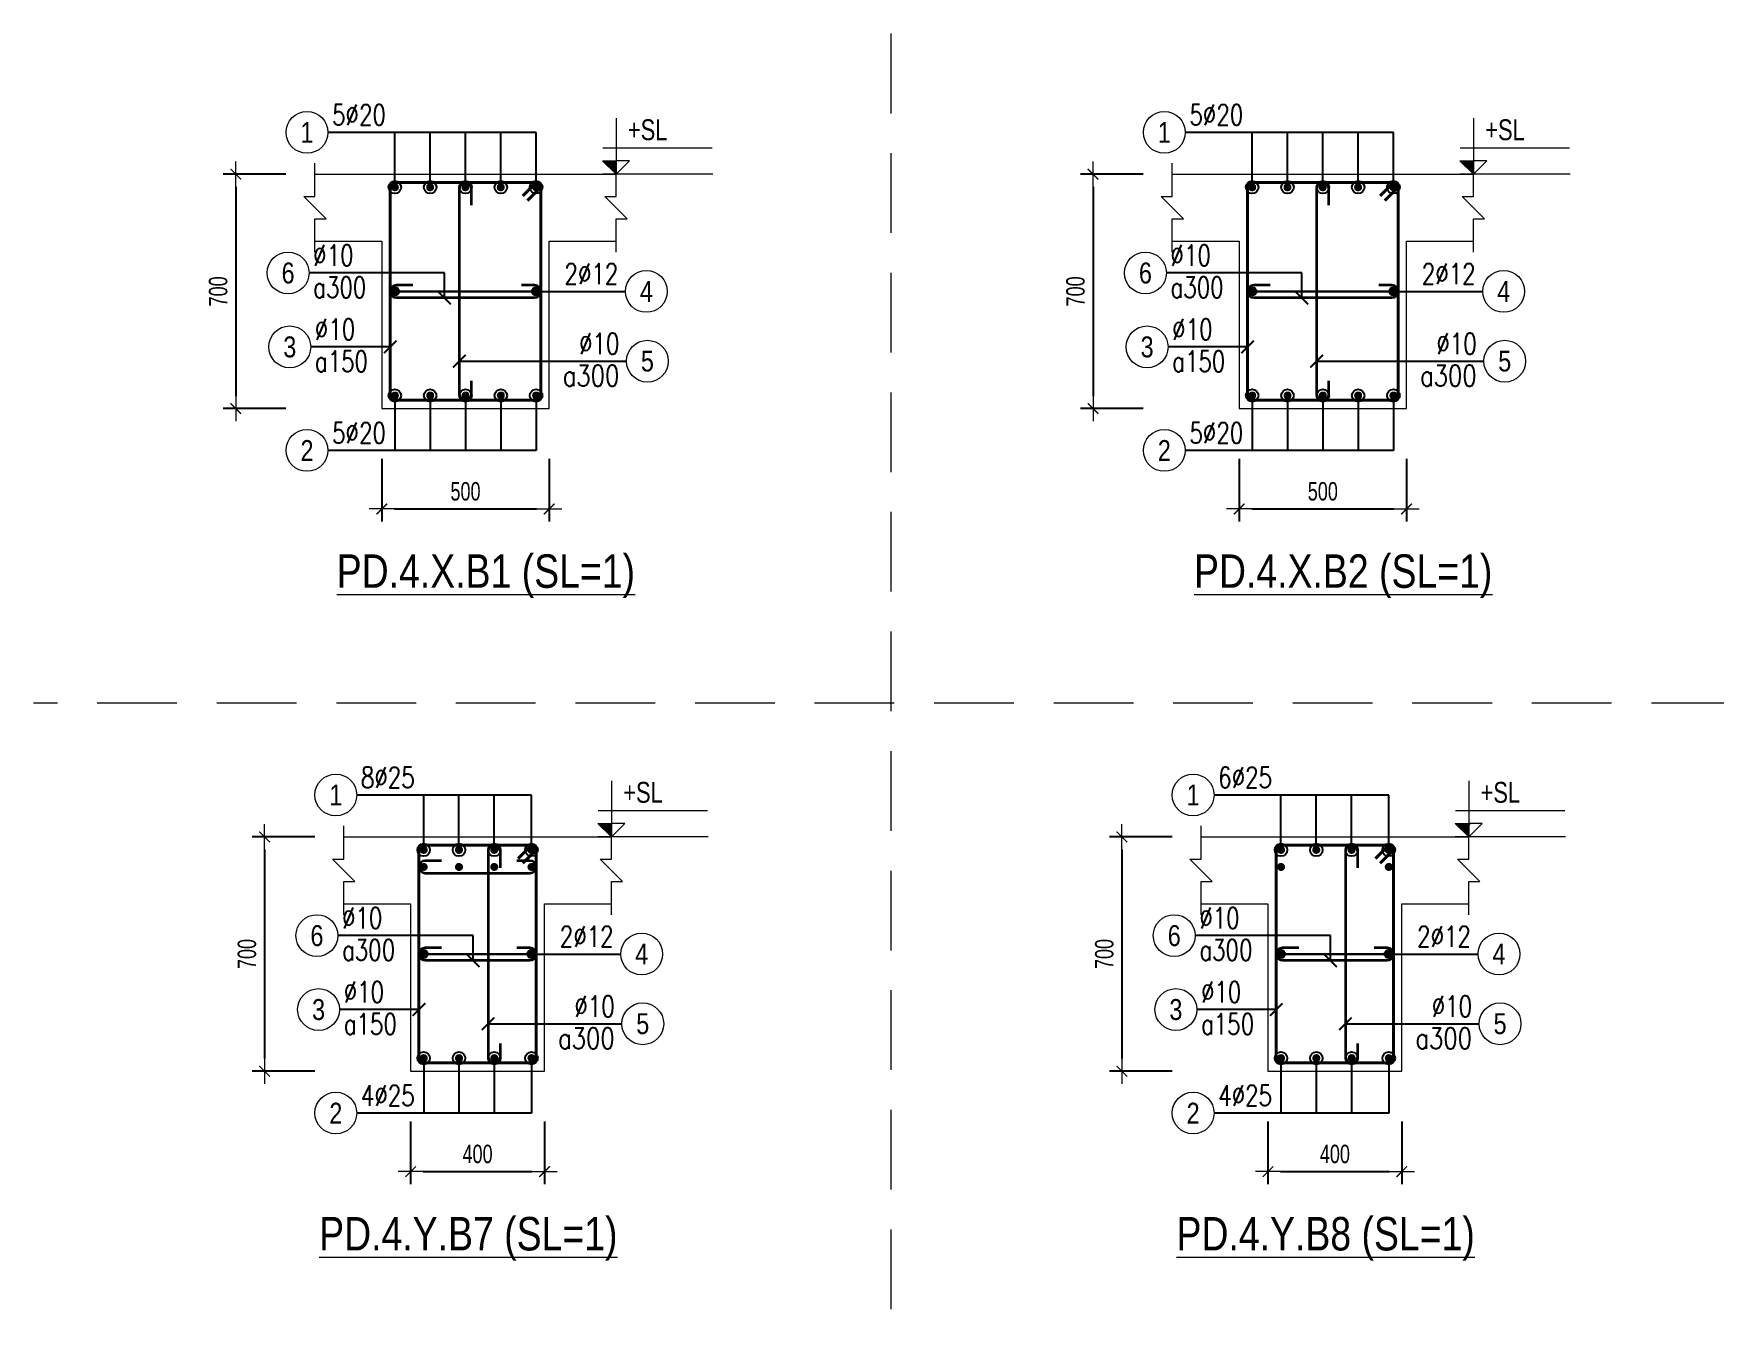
# Model space of a CAD drawing. Header units: millimetres. Extents: x 0 to 264070, y -218202 to 27271.
# Drawn here: x 246139 to 251161, y -208073 to -204202 of the extents above; entities that cross this region are included whole.
import ezdxf
from ezdxf.enums import TextEntityAlignment as Align

# ---------------------------------------------------------------- set-up
doc = ezdxf.new("R2010")
doc.units = ezdxf.units.MM
doc.header["$PDMODE"] = 3
doc.linetypes.add('HIDDEN2', pattern=[4.762499999999999, 3.175, -1.5875])
doc.layers.get('0').update_dxf_attribs({"lineweight": 20})
doc.layers.get('Defpoints').update_dxf_attribs({"color": 151, "lineweight": 9})
for name, color, linetype, lineweight in [('NDC_S_ANNO', 7, 'Continuous', 20), ('NDC_S_CONTINUOUS', 3, 'Continuous', 20), ('NDC_S_DIM', 1, 'Continuous', 15), ('NDC_S_HIDDEN', 8, 'HIDDEN2', 13), ('NDC_S_REBAR', 4, 'Continuous', 35), ('NDC_S_STIRRUP', 4, 'Continuous', 40), ('NDC_S_TEXT SYMBOL', 7, 'Continuous', 20), ('NDC_S_THIN LINE', 8, 'Continuous', 9), ('NDC_S_VN TEXT', 7, 'Continuous', 20)]:
    doc.layers.add(name, color=color, linetype=linetype, lineweight=lineweight)
doc.styles.add('ARIAL', font='arial.ttf', dxfattribs={"width": 0.8})
doc.styles.add('NDC_ANNO', font='', dxfattribs={"width": 0.8})
doc.styles.add('NDC_DIM', font='', dxfattribs={"width": 0.75})
doc.styles.add('NDC_EN TXT', font='romans.shx', dxfattribs={"width": 0.8})
doc.styles.get('NDC_ANNO').set_extended_font_data('Dotum')
doc.styles.get('NDC_DIM').set_extended_font_data('Dotum')
doc.dimstyles.new('NDC_dim_25', dxfattribs={"dimscale": 25, "dimtxt": 2.2, "dimasz": 1.5, "dimexe": 1.5, "dimexo": 2.5, "dimgap": 1, "dimtad": 1, "dimdec": 0, "dimzin": 0, "dimdsep": 46, "dimtxsty": 'NDC_DIM', "dimblk": 'DIMMARK', "dimcen": 0.09, "dimdle": 1.2, "dimclrd": 1, "dimclre": 1, "dimclrt": 3, "dimadec": 0, "dimazin": 0, "dimtfac": 1, "dimtdec": 0, "dimtix": 1, "dimtofl": 0, "dimtmove": 0, "dimatfit": 3, "dimfxl": 6, "dimfxlon": 1, "dimtolj": 1, "dimtzin": 0, "dimarcsym": 0})

# ---------------------------------------------------------------- blocks, each defined once
blk = doc.blocks.new('kata_block_THEP')
at = {"layer": 'NDC_S_REBAR', "color": 0}
for p, q in [((-0.5, 0), (0.5, 0)), ((-0.3535533905960619, 0.353553390592424), (0.3535533905960619, -0.353553390592424)), ((0.3535533905960619, 0.353553390592424), (-0.3535533905960619, -0.353553390592424)), ((0, 0.5), (0, -0.5))]:
    blk.add_line(p, q, dxfattribs=at)
at = {"layer": 'NDC_S_REBAR', "color": 0, "const_width": 0.08333333333333334}
blk.add_lwpolyline([(-0.5, -1.818989403545856e-12, 1), (0.5000000000145519, -1.818989403545856e-12, 1), (-0.5, -1.818989403545856e-12, 1)], format="xyb", dxfattribs=at)
blk = doc.blocks.new('DIMMARK')
at = {"layer": 'NDC_S_DIM', "color": 1}
blk.add_line((-1.5, 0), (1, 0), dxfattribs=at)
at = {"layer": 'NDC_S_DIM', "color": 2, "const_width": 0.1}
blk.add_lwpolyline([(-0.4242640687119285, -0.4242640687119285), (0.4242640687119285, 0.4242640687119285)], dxfattribs=at)
blk = doc.blocks.new('*D848')
at = {"layer": 'Defpoints', "color": 0, "transparency": 16777216}
for p in [(247249.4171901359, -204622.0100081109), (246743.4171901359, -205322.0100081109), (247249.4171901359, -205322.0100081109)]:
    blk.add_point(p, dxfattribs=at)
at = {"layer": 'NDC_S_DIM', "color": 1, "lineweight": -2, "transparency": 16777216}
for p, q in [((246893.4171901359, -204622.0100081109), (246705.9171901359, -204622.0100081109)), ((246743.4171901359, -204659.5100081109), (246743.4171901359, -205284.5100081109)), ((246893.4171901359, -205322.0100081109), (246705.9171901359, -205322.0100081109))]:
    blk.add_line(p, q, dxfattribs=at)
at = {"layer": 'NDC_S_DIM', "color": 1, "lineweight": -2, "transparency": 16777216, "xscale": 37.5, "yscale": 37.5, "zscale": 37.5}
for p, rotation in [((246743.4171901359, -204622.0100081109), 90), ((246743.4171901359, -205322.0100081109), 270)]:
    blk.add_blockref('DIMMARK', p, dxfattribs=dict(at, rotation=rotation))
at = {"layer": 'NDC_S_DIM', "color": 3, "transparency": 16777216, "insert": (246690.917190136, -204972.0100081109), "char_height": 55.00000000000001, "attachment_point": 5, "rotation": 90, "style": 'NDC_DIM'}
blk.add_mtext('\\A1;700', dxfattribs=at)
blk = doc.blocks.new('*D849')
at = {"layer": 'Defpoints', "color": 0, "transparency": 16777216}
for p in [(247179.7440655916, -205322.0100081109), (247679.7440655916, -205322.0100081109), (247679.7440655916, -205622.0100081109)]:
    blk.add_point(p, dxfattribs=at)
at = {"layer": 'NDC_S_DIM', "color": 1, "lineweight": -2, "transparency": 16777216}
for p, q in [((247179.7440655916, -205472.0100081109), (247179.7440655916, -205659.5100081109)), ((247679.7440655916, -205472.0100081109), (247679.7440655916, -205659.5100081109)), ((247217.2440655916, -205622.0100081109), (247642.2440655916, -205622.0100081109))]:
    blk.add_line(p, q, dxfattribs=at)
at = {"layer": 'NDC_S_DIM', "color": 1, "lineweight": -2, "transparency": 16777216, "xscale": 37.5, "yscale": 37.5, "zscale": 37.5, "rotation": 180}
blk.add_blockref('DIMMARK', (247179.7440655916, -205622.0100081109), dxfattribs=at)
at = {"layer": 'NDC_S_DIM', "color": 1, "lineweight": -2, "transparency": 16777216, "xscale": 37.5, "yscale": 37.5, "zscale": 37.5}
blk.add_blockref('DIMMARK', (247679.7440655916, -205622.0100081109), dxfattribs=at)
at = {"layer": 'NDC_S_DIM', "color": 3, "transparency": 16777216, "insert": (247429.7440655916, -205569.5100081109), "char_height": 55.00000000000001, "attachment_point": 5, "style": 'NDC_DIM'}
blk.add_mtext('\\A1;500', dxfattribs=at)
blk = doc.blocks.new('kata_block_CT')
at = {"layer": 'NDC_S_ANNO'}
blk.add_hatch(color=3, dxfattribs=at).paths.add_polyline_path([(0, 1.596954857557648), (-1.612010908633238, 1.596954857557648), (0, 0)])
at = {"layer": 'NDC_S_ANNO', "ltscale": 50}
h = blk.add_hatch(dxfattribs=at)
h.set_pattern_fill('ANSI31', color=256, scale=1.406250541793835, style=0)
h.set_pattern_definition([(45.00000000000001, (0, 5.456968210637569e-12), (-3.157122508925224, 3.157122508925225), [])])
h.paths.add_polyline_path([(0, 1.596954857557648), (0, 0), (1.612010908924276, 1.596954857557648)])
for p, q in [((-1.592704896858777, 3.140833880479477), (11.46947077315417, 3.140833880479477)), ((11.56125648126181, 5.456968210637569e-12), (-1.63869572513795, 5.456968210637569e-12))]:
    blk.add_line(p, q, dxfattribs=at)
for points in [[(0, 6.69495074864426), (0, 0)], [(0, 0), (-1.612010908924276, 1.596954857557648), (0, 1.596954857557648)], [(0, 0), (1.612010908924276, 1.596954857557648), (0, 1.596954857557648)]]:
    blk.add_lwpolyline(points, dxfattribs=at)
at = {"layer": 'NDC_S_ANNO', "color": 8, "ltscale": 50}
blk.add_lwpolyline([(0, 0), (-1.612010908633238, 1.596954857557648), (0, 1.596954857557648)], dxfattribs=at)
at = {"layer": 'NDC_S_TEXT SYMBOL', "color": 3, "style": 'NDC_ANNO', "width": 0.8}
blk.add_attdef('CT', (1.409564409346785, 4.068271311703938), '', height=2.5, dxfattribs=at)
blk = doc.blocks.new('kata_block_TD')
at = {"color": 6, "linetype": 'ByBlock', "lineweight": -2, "style": 'ARIAL', "width": 0.8}
blk.add_attdef('SECTDET2', text='', height=5, dxfattribs=at).set_placement((0, 7.970649532882817), align=Align.CENTER)
at = {"color": 0, "linetype": 'ByBlock', "lineweight": -2, "style": 'ARIAL', "width": 0.8}
blk.add_attdef('SECTDET1', text='', height=5, dxfattribs=at).set_placement((0, 1.470649532882817), align=Align.CENTER)
at = {"color": 3, "lineweight": 25, "style": 'ARIAL', "width": 0.8}
blk.add_attdef('SSCALE', text='', height=2.5, dxfattribs=at).set_placement((0, -3.998868953555331), align=Align.CENTER)
blk = doc.blocks.new('*U241')
blk.add_circle((-2.5, 0), 2.5)
at = {"layer": 'NDC_S_VN TEXT', "color": 3, "style": 'NDC_EN TXT', "width": 0.75}
for tag, p in [('DK1', (0.5, 0.8455043070534884)), ('KC1', (0.5, -2.972544307831413))]:
    blk.add_attdef(tag, p, '', height=2.5, dxfattribs=at)
at = {"layer": 'NDC_S_VN TEXT', "color": 7, "style": 'ARIAL', "width": 0.8}
blk.add_attdef('SH2', text='', height=2.5, dxfattribs=at).set_placement((-2.5, 0), align=Align.MIDDLE)
blk = doc.blocks.new('*U321')
blk.add_circle((2.5, 0), 2.5)
at = {"layer": 'NDC_S_VN TEXT', "color": 3, "style": 'NDC_EN TXT'}
for tag, width, p in [('DK2', 0.75, (-0.85, 0.8455043070534884)), ('KC2', 0.8, (-0.85, -2.972544307831413))]:
    blk.add_attdef(tag, text='', height=2.5, dxfattribs=dict(at, width=width)).set_placement(p, align=Align.RIGHT)
at = {"layer": 'NDC_S_VN TEXT', "color": 7, "style": 'ARIAL', "width": 0.8}
blk.add_attdef('SH3', text='', height=2.5, dxfattribs=at).set_placement((2.5, 0), align=Align.MIDDLE)
blk = doc.blocks.new('*U239')
blk.add_circle((2.5, 0), 2.5)
at = {"layer": 'NDC_S_VN TEXT', "color": 3, "style": 'NDC_EN TXT', "width": 0.75}
blk.add_attdef('DK2', text='', height=2.5, dxfattribs=at).set_placement((-0.85, 0.8455043070534884), align=Align.RIGHT)
at = {"layer": 'NDC_S_VN TEXT', "color": 7, "style": 'ARIAL', "width": 0.8}
blk.add_attdef('SH3', text='', height=2.5, dxfattribs=at).set_placement((2.5, 0), align=Align.MIDDLE)
blk = doc.blocks.new('*U240')
blk.add_circle((-2.5, 0), 2.5)
at = {"layer": 'NDC_S_VN TEXT', "color": 3, "style": 'NDC_EN TXT', "width": 0.75}
blk.add_attdef('DK1', (0.5, 0.8455043070534884), '', height=2.5, dxfattribs=at)
at = {"layer": 'NDC_S_VN TEXT', "color": 7, "style": 'ARIAL', "width": 0.8}
blk.add_attdef('SH2', text='', height=2.5, dxfattribs=at).set_placement((-2.5, 0), align=Align.MIDDLE)
blk = doc.blocks.new('*D850')
at = {"layer": 'Defpoints', "color": 0, "transparency": 16777216}
for p in [(249741.2550029602, -205322.0100081109), (250241.2550029602, -205322.0100081109), (250241.2550029602, -205622.0100081109)]:
    blk.add_point(p, dxfattribs=at)
at = {"layer": 'NDC_S_DIM', "color": 1, "lineweight": -2, "transparency": 16777216}
for p, q in [((249741.2550029602, -205472.0100081109), (249741.2550029602, -205659.5100081109)), ((250241.2550029602, -205472.0100081109), (250241.2550029602, -205659.5100081109)), ((249778.7550029602, -205622.0100081109), (250203.7550029602, -205622.0100081109))]:
    blk.add_line(p, q, dxfattribs=at)
at = {"layer": 'NDC_S_DIM', "color": 1, "lineweight": -2, "transparency": 16777216, "xscale": 37.5, "yscale": 37.5, "zscale": 37.5, "rotation": 180}
blk.add_blockref('DIMMARK', (249741.2550029602, -205622.0100081109), dxfattribs=at)
at = {"layer": 'NDC_S_DIM', "color": 1, "lineweight": -2, "transparency": 16777216, "xscale": 37.5, "yscale": 37.5, "zscale": 37.5}
blk.add_blockref('DIMMARK', (250241.2550029602, -205622.0100081109), dxfattribs=at)
at = {"layer": 'NDC_S_DIM', "color": 3, "transparency": 16777216, "insert": (249991.2550029602, -205569.5100081109), "char_height": 55.00000000000001, "attachment_point": 5, "style": 'NDC_DIM'}
blk.add_mtext('\\A1;500', dxfattribs=at)
blk = doc.blocks.new('*D851')
at = {"layer": 'Defpoints', "color": 0, "transparency": 16777216}
for p in [(249810.9281275045, -204622.0100081109), (249304.9281275045, -205322.0100081109), (249810.9281275045, -205322.0100081109)]:
    blk.add_point(p, dxfattribs=at)
at = {"layer": 'NDC_S_DIM', "color": 1, "lineweight": -2, "transparency": 16777216}
for p, q in [((249454.9281275045, -204622.0100081109), (249267.4281275045, -204622.0100081109)), ((249304.9281275045, -204659.5100081109), (249304.9281275045, -205284.5100081109)), ((249454.9281275045, -205322.0100081109), (249267.4281275045, -205322.0100081109))]:
    blk.add_line(p, q, dxfattribs=at)
at = {"layer": 'NDC_S_DIM', "color": 1, "lineweight": -2, "transparency": 16777216, "xscale": 37.5, "yscale": 37.5, "zscale": 37.5}
for p, rotation in [((249304.9281275045, -204622.0100081109), 90), ((249304.9281275045, -205322.0100081109), 270)]:
    blk.add_blockref('DIMMARK', p, dxfattribs=dict(at, rotation=rotation))
at = {"layer": 'NDC_S_DIM', "color": 3, "transparency": 16777216, "insert": (249252.4281275046, -204972.0100081109), "char_height": 55.00000000000001, "attachment_point": 5, "rotation": 90, "style": 'NDC_DIM'}
blk.add_mtext('\\A1;700', dxfattribs=at)
blk = doc.blocks.new('*D862')
at = {"layer": 'Defpoints', "color": 0, "transparency": 16777216}
for p in [(247335.4937883826, -206601.3271362478), (246829.4937883826, -207301.3271362478), (247335.4937883826, -207301.3271362478)]:
    blk.add_point(p, dxfattribs=at)
at = {"layer": 'NDC_S_DIM', "color": 1, "lineweight": -2, "transparency": 16777216}
for p, q in [((246979.4937883826, -206601.3271362478), (246791.9937883826, -206601.3271362478)), ((246829.4937883826, -206638.8271362478), (246829.4937883826, -207263.8271362478)), ((246979.4937883826, -207301.3271362478), (246791.9937883826, -207301.3271362478))]:
    blk.add_line(p, q, dxfattribs=at)
at = {"layer": 'NDC_S_DIM', "color": 1, "lineweight": -2, "transparency": 16777216, "xscale": 37.5, "yscale": 37.5, "zscale": 37.5}
for p, rotation in [((246829.4937883826, -206601.3271362478), 90), ((246829.4937883826, -207301.3271362478), 270)]:
    blk.add_blockref('DIMMARK', p, dxfattribs=dict(at, rotation=rotation))
at = {"layer": 'NDC_S_DIM', "color": 3, "transparency": 16777216, "insert": (246776.9937883826, -206951.3271362477), "char_height": 55.00000000000001, "attachment_point": 5, "rotation": 90, "style": 'NDC_DIM'}
blk.add_mtext('\\A1;700', dxfattribs=at)
blk = doc.blocks.new('*D863')
at = {"layer": 'Defpoints', "color": 0, "transparency": 16777216}
for p in [(247265.8206638382, -207301.3271362478), (247665.8206638382, -207301.3271362478), (247665.8206638382, -207601.3271362478)]:
    blk.add_point(p, dxfattribs=at)
at = {"layer": 'NDC_S_DIM', "color": 1, "lineweight": -2, "transparency": 16777216}
for p, q in [((247265.8206638382, -207451.3271362478), (247265.8206638382, -207638.8271362478)), ((247665.8206638382, -207451.3271362478), (247665.8206638382, -207638.8271362478)), ((247303.3206638382, -207601.3271362478), (247628.3206638382, -207601.3271362478))]:
    blk.add_line(p, q, dxfattribs=at)
at = {"layer": 'NDC_S_DIM', "color": 1, "lineweight": -2, "transparency": 16777216, "xscale": 37.5, "yscale": 37.5, "zscale": 37.5, "rotation": 180}
blk.add_blockref('DIMMARK', (247265.8206638382, -207601.3271362478), dxfattribs=at)
at = {"layer": 'NDC_S_DIM', "color": 1, "lineweight": -2, "transparency": 16777216, "xscale": 37.5, "yscale": 37.5, "zscale": 37.5}
blk.add_blockref('DIMMARK', (247665.8206638382, -207601.3271362478), dxfattribs=at)
at = {"layer": 'NDC_S_DIM', "color": 3, "transparency": 16777216, "insert": (247465.8206638382, -207548.8271362478), "char_height": 55.00000000000001, "attachment_point": 5, "style": 'NDC_DIM'}
blk.add_mtext('\\A1;400', dxfattribs=at)
blk = doc.blocks.new('*D864')
at = {"layer": 'Defpoints', "color": 0, "transparency": 16777216}
for p in [(249897.0047257511, -206601.3271362478), (249391.0047257511, -207301.3271362478), (249897.0047257511, -207301.3271362478)]:
    blk.add_point(p, dxfattribs=at)
at = {"layer": 'NDC_S_DIM', "color": 1, "lineweight": -2, "transparency": 16777216}
for p, q in [((249541.0047257511, -206601.3271362478), (249353.5047257511, -206601.3271362478)), ((249391.0047257511, -206638.8271362478), (249391.0047257511, -207263.8271362478)), ((249541.0047257511, -207301.3271362478), (249353.5047257511, -207301.3271362478))]:
    blk.add_line(p, q, dxfattribs=at)
at = {"layer": 'NDC_S_DIM', "color": 1, "lineweight": -2, "transparency": 16777216, "xscale": 37.5, "yscale": 37.5, "zscale": 37.5}
for p, rotation in [((249391.0047257511, -206601.3271362478), 90), ((249391.0047257511, -207301.3271362478), 270)]:
    blk.add_blockref('DIMMARK', p, dxfattribs=dict(at, rotation=rotation))
at = {"layer": 'NDC_S_DIM', "color": 3, "transparency": 16777216, "insert": (249338.5047257512, -206951.3271362477), "char_height": 55.00000000000001, "attachment_point": 5, "rotation": 90, "style": 'NDC_DIM'}
blk.add_mtext('\\A1;700', dxfattribs=at)
blk = doc.blocks.new('*D865')
at = {"layer": 'Defpoints', "color": 0, "transparency": 16777216}
for p in [(249827.3316012068, -207301.3271362478), (250227.3316012068, -207301.3271362478), (250227.3316012068, -207601.3271362478)]:
    blk.add_point(p, dxfattribs=at)
at = {"layer": 'NDC_S_DIM', "color": 1, "lineweight": -2, "transparency": 16777216}
for p, q in [((249827.3316012068, -207451.3271362478), (249827.3316012068, -207638.8271362478)), ((250227.3316012068, -207451.3271362478), (250227.3316012068, -207638.8271362478)), ((249864.8316012068, -207601.3271362478), (250189.8316012068, -207601.3271362478))]:
    blk.add_line(p, q, dxfattribs=at)
at = {"layer": 'NDC_S_DIM', "color": 1, "lineweight": -2, "transparency": 16777216, "xscale": 37.5, "yscale": 37.5, "zscale": 37.5, "rotation": 180}
blk.add_blockref('DIMMARK', (249827.3316012068, -207601.3271362478), dxfattribs=at)
at = {"layer": 'NDC_S_DIM', "color": 1, "lineweight": -2, "transparency": 16777216, "xscale": 37.5, "yscale": 37.5, "zscale": 37.5}
blk.add_blockref('DIMMARK', (250227.3316012068, -207601.3271362478), dxfattribs=at)
at = {"layer": 'NDC_S_DIM', "color": 3, "transparency": 16777216, "insert": (250027.3316012068, -207548.8271362478), "char_height": 55.00000000000001, "attachment_point": 5, "style": 'NDC_DIM'}
blk.add_mtext('\\A1;400', dxfattribs=at)

msp = doc.modelspace()

# ---------------------------------------------------------------- linework, layer by layer
at = {"layer": 'NDC_S_CONTINUOUS'}
for points in [[(246979.7440655916, -204622.0100081109), (247179.7440655916, -204622.0100081109), (247179.7440655916, -204622.0100081109), (247679.7440655916, -204622.0100081109), (247679.7440655916, -204622.0100081109), (247879.7440655916, -204622.0100081109)], [(249541.2550029602, -204622.0100081109), (249741.2550029602, -204622.0100081109), (249741.2550029602, -204622.0100081109), (250241.2550029602, -204622.0100081109), (250241.2550029602, -204622.0100081109), (250441.2550029602, -204622.0100081109)], [(246979.7440655916, -204822.0100081109), (247179.7440655916, -204822.0100081109), (247179.7440655916, -205322.0100081109), (247679.7440655916, -205322.0100081109), (247679.7440655916, -204822.0100081109), (247879.7440655916, -204822.0100081109)], [(249541.2550029602, -204822.0100081109), (249741.2550029602, -204822.0100081109), (249741.2550029602, -205322.0100081109), (250241.2550029602, -205322.0100081109), (250241.2550029602, -204822.0100081109), (250441.2550029602, -204822.0100081109)], [(247065.8206638382, -206601.3271362478), (247265.8206638382, -206601.3271362478), (247265.8206638382, -206601.3271362478), (247665.8206638382, -206601.3271362478), (247665.8206638382, -206601.3271362478), (247865.8206638382, -206601.3271362478)], [(249627.3316012068, -206601.3271362478), (249827.3316012068, -206601.3271362478), (249827.3316012068, -206601.3271362478), (250227.3316012068, -206601.3271362478), (250227.3316012068, -206601.3271362478), (250427.3316012068, -206601.3271362478)], [(247065.8206638382, -206801.3271362478), (247265.8206638382, -206801.3271362478), (247265.8206638382, -207301.3271362478), (247665.8206638382, -207301.3271362478), (247665.8206638382, -206801.3271362478), (247865.8206638382, -206801.3271362478)], [(249627.3316012068, -206801.3271362478), (249827.3316012068, -206801.3271362478), (249827.3316012068, -207301.3271362478), (250227.3316012068, -207301.3271362478), (250227.3316012068, -206801.3271362478), (250427.3316012068, -206801.3271362478)]]:
    msp.add_lwpolyline(points, dxfattribs=at)
at = {"layer": 'NDC_S_HIDDEN', "ltscale": 75}
for p, q in [((248700.8964243506, -204202.0456222839), (248700.8964243506, -218202.045622268)), ((264069.962048562, -206202.0456222817), (246139.3854869821, -206202.0456222816))]:
    msp.add_line(p, q, dxfattribs=at)
at = {"layer": 'NDC_S_REBAR'}
for points in [[(247448.1760655916, -204714.3546980442), (247448.1760655916, -204665.4415282344, 0.9999999999999999), (247411.3120655915, -204665.4415282344), (247411.3120655915, -205278.5780081108, 0.9999999999999999), (247448.1760655916, -205278.5780081108), (247448.1760655916, -205239.321117102, -0.414213562)], [(250009.6870029602, -204714.3546980442), (250009.6870029602, -204665.4415282344, 0.9999999999999999), (249972.8230029602, -204665.4415282344), (249972.8230029602, -205278.5780081109, 0.9999999999999999), (250009.6870029602, -205278.5780081109), (250009.6870029602, -205239.3211171021, -0.414213562)], [(247272.0892354015, -204953.5780081109), (247223.1760655916, -204953.5780081109, 0.9999999999999999), (247223.1760655916, -204990.442008111), (247636.3120655915, -204990.442008111, 0.9999999999999999), (247636.3120655915, -204953.5780081109), (247597.0551745827, -204953.5780081109, -0.414213562)], [(249833.6001727701, -204953.5780081109), (249784.6870029602, -204953.5780081109, 0.9999999999999999), (249784.6870029602, -204990.442008111), (250197.8230029602, -204990.442008111, 0.9999999999999999), (250197.8230029602, -204953.5780081109), (250158.5661119513, -204953.5780081109, -0.414213562)], [(247534.2526638383, -206693.6718261811), (247534.2526638383, -206644.7586563712, 0.9999999999999999), (247497.3886638382, -206644.7586563712), (247497.3886638382, -207257.8951362477, 0.9999999999999999), (247534.2526638383, -207257.8951362477), (247534.2526638383, -207218.6382452389, -0.414213562)], [(250095.7636012068, -206693.6718261811), (250095.7636012068, -206644.7586563712, 0.9999999999999999), (250058.8996012068, -206644.7586563712), (250058.8996012068, -207257.8951362477, 0.9999999999999999), (250095.7636012068, -207257.8951362477), (250095.7636012068, -207218.6382452389, -0.414213562)], [(247358.1658336481, -206672.7872880886), (247309.2526638383, -206672.7872880886, 0.9999999999999999), (247309.2526638383, -206709.6512880886), (247622.3886638382, -206709.6512880886, 0.9999999999999999), (247622.3886638382, -206672.7872880886), (247583.1317728294, -206672.7872880886, -0.414213562)], [(247358.1658336481, -206932.8951362478), (247309.2526638383, -206932.8951362478, 0.9999999999999999), (247309.2526638383, -206969.7591362478), (247622.3886638382, -206969.7591362478, 0.9999999999999999), (247622.3886638382, -206932.8951362478), (247583.1317728294, -206932.8951362478, -0.414213562)], [(249919.6767710167, -206932.8951362478), (249870.7636012068, -206932.8951362478, 0.9999999999999999), (249870.7636012068, -206969.7591362478), (250183.8996012068, -206969.7591362478, 0.9999999999999999), (250183.8996012068, -206932.8951362478), (250144.6427101979, -206932.8951362478, -0.414213562)]]:
    msp.add_lwpolyline(points, format="xyb", dxfattribs=at)
at = {"layer": 'NDC_S_STIRRUP'}
for points in [[(247600.7440655916, -204687.0100081109), (247640.7440655916, -204647.0100081109, -0.414213562), (247654.7440655916, -204661.0100081109), (247654.7440655916, -205283.0100081109, -0.414213562), (247640.7440655916, -205297.0100081109), (247218.7440655916, -205297.0100081109, -0.414213562), (247204.7440655916, -205283.0100081109), (247204.7440655916, -204661.0100081109, -0.414213562), (247218.7440655916, -204647.0100081109), (247640.7440655916, -204647.0100081109, -0.414213562), (247654.7440655916, -204661.0100081109), (247614.7440655916, -204701.0100081109)], [(250162.2550029602, -204687.0100081109), (250202.2550029602, -204647.0100081109, -0.414213562), (250216.2550029602, -204661.0100081109), (250216.2550029602, -205283.0100081109, -0.414213562), (250202.2550029602, -205297.0100081109), (249780.2550029602, -205297.0100081109, -0.414213562), (249766.2550029602, -205283.0100081109), (249766.2550029602, -204661.0100081109, -0.414213562), (249780.2550029602, -204647.0100081109), (250202.2550029602, -204647.0100081109, -0.414213562), (250216.2550029602, -204661.0100081109), (250176.2550029602, -204701.0100081109)], [(247586.8206638382, -206666.3271362478), (247626.8206638382, -206626.3271362478, -0.414213562), (247640.8206638382, -206640.3271362478), (247640.8206638382, -207262.3271362478, -0.414213562), (247626.8206638382, -207276.3271362478), (247304.8206638382, -207276.3271362478, -0.414213562), (247290.8206638382, -207262.3271362478), (247290.8206638382, -206640.3271362478, -0.414213562), (247304.8206638382, -206626.3271362478), (247626.8206638382, -206626.3271362478, -0.414213562), (247640.8206638382, -206640.3271362478), (247600.8206638382, -206680.3271362478)], [(250148.3316012068, -206666.3271362478), (250188.3316012068, -206626.3271362478, -0.414213562), (250202.3316012068, -206640.3271362478), (250202.3316012068, -207262.3271362478, -0.414213562), (250188.3316012068, -207276.3271362478), (249866.3316012068, -207276.3271362478, -0.414213562), (249852.3316012068, -207262.3271362478), (249852.3316012068, -206640.3271362478, -0.414213562), (249866.3316012068, -206626.3271362478), (250188.3316012068, -206626.3271362478, -0.414213562), (250202.3316012068, -206640.3271362478), (250162.3316012068, -206680.3271362478)]]:
    msp.add_lwpolyline(points, format="xyb", dxfattribs=at)
at = {"layer": 'NDC_S_THIN LINE'}
for points in [[(246979.7440655916, -204855.3433414442), (246979.7440655916, -204755.3433414442), (247013.0773989249, -204755.3433414442), (246946.4107322583, -204688.6766747776), (246979.7440655916, -204688.6766747776), (246979.7440655916, -204588.6766747776)], [(247879.7440655916, -204855.3433414442), (247879.7440655916, -204755.3433414442), (247913.0773989249, -204755.3433414442), (247846.4107322583, -204688.6766747776), (247879.7440655916, -204688.6766747776), (247879.7440655916, -204588.6766747776)], [(249541.2550029602, -204855.3433414443), (249541.2550029602, -204755.3433414443), (249574.5883362936, -204755.3433414443), (249507.9216696269, -204688.6766747776), (249541.2550029602, -204688.6766747776), (249541.2550029602, -204588.6766747776)], [(250441.2550029602, -204855.3433414443), (250441.2550029602, -204755.3433414443), (250474.5883362936, -204755.3433414443), (250407.9216696269, -204688.6766747776), (250441.2550029602, -204688.6766747776), (250441.2550029602, -204588.6766747776)], [(247065.8206638382, -206834.6604695811), (247065.8206638382, -206734.6604695811), (247099.1539971716, -206734.6604695811), (247032.4873305049, -206667.9938029144), (247065.8206638382, -206667.9938029144), (247065.8206638382, -206567.9938029144)], [(247865.8206638382, -206834.6604695811), (247865.8206638382, -206734.6604695811), (247899.1539971716, -206734.6604695811), (247832.4873305049, -206667.9938029144), (247865.8206638382, -206667.9938029144), (247865.8206638382, -206567.9938029144)], [(249627.3316012068, -206834.6604695811), (249627.3316012068, -206734.6604695811), (249660.6649345402, -206734.6604695811), (249593.9982678734, -206667.9938029144), (249627.3316012068, -206667.9938029144), (249627.3316012068, -206567.9938029144)], [(250427.3316012068, -206834.6604695811), (250427.3316012068, -206734.6604695811), (250460.6649345402, -206734.6604695811), (250393.9982678734, -206667.9938029144), (250427.3316012068, -206667.9938029144), (250427.3316012068, -206567.9938029144)]]:
    msp.add_lwpolyline(points, dxfattribs=at)

# ---------------------------------------------------------------- block references
at = {"layer": 'NDC_S_REBAR', "xscale": 22, "yscale": 22, "zscale": 22}
for p in [(247218.7440655916, -204661.0100081109), (247640.7440655916, -204661.0100081109), (249780.2550029602, -204661.0100081109), (250202.2550029602, -204661.0100081109), (247218.7440655916, -204972.0100081109), (247640.7440655916, -204972.0100081109), (249780.2550029602, -204972.0100081109), (250202.2550029602, -204972.0100081109), (247218.7440655916, -205283.0100081109), (247324.2440655916, -205283.0100081109), (247429.7440655916, -205283.0100081109), (247535.2440655916, -205283.0100081109), (247640.7440655916, -205283.0100081109), (249780.2550029602, -205283.0100081109), (249885.7550029602, -205283.0100081109), (249991.2550029602, -205283.0100081109), (250096.7550029602, -205283.0100081109), (250202.2550029602, -205283.0100081109), (247304.8206638382, -206640.3271362478), (247626.8206638382, -206640.3271362478), (249866.3316012068, -206640.3271362478), (250188.3316012068, -206640.3271362478), (247304.8206638382, -206691.2192880886), (247626.8206638382, -206691.2192880886), (249866.3316012068, -206691.2192880886), (250188.3316012068, -206691.2192880886), (247304.8206638382, -206951.3271362478), (247626.8206638382, -206951.3271362478), (249866.3316012068, -206951.3271362478), (250188.3316012068, -206951.3271362478), (247304.8206638382, -207262.3271362478), (247410.3206638382, -207262.3271362478), (247515.8206638382, -207262.3271362478), (247626.8206638382, -207262.3271362478), (249866.3316012068, -207262.3271362478), (249971.8316012068, -207262.3271362478), (250077.3316012068, -207262.3271362478), (250188.3316012068, -207262.3271362478)]:
    msp.add_blockref('kata_block_THEP', p, dxfattribs=at)
at = {"layer": 'NDC_S_REBAR', "xscale": -22, "yscale": 22, "zscale": 22, "rotation": 180}
for p in [(247324.2440655916, -204661.0100081109), (247429.7440655916, -204661.0100081109), (247535.2440655916, -204661.0100081109), (249885.7550029602, -204661.0100081109), (249991.2550029602, -204661.0100081109), (250096.7550029602, -204661.0100081109), (247410.3206638382, -206640.3271362478), (247515.8206638382, -206640.3271362478), (249971.8316012068, -206640.3271362478), (250077.3316012068, -206640.3271362478), (247410.3206638382, -206691.2192880886), (247515.8206638382, -206691.2192880886)]:
    msp.add_blockref('kata_block_THEP', p, dxfattribs=at)
at = {"layer": 'NDC_S_THIN LINE', "xscale": 25, "yscale": 25, "zscale": 25}
for name, p, values in [('*U240', (247018.7440655916, -204497.0100081109), {'SH2': '1', 'DK1': '5%%c20'}), ('*U240', (249580.2550029602, -204497.0100081109), {'SH2': '1', 'DK1': '5%%c20'}), ('*U241', (246962.2440655916, -204917.0100081109), {'SH2': '6', 'DK1': '%%c10', 'KC1': 'a300'}), ('*U241', (249523.7550029602, -204917.0100081109), {'SH2': '6', 'DK1': '%%c10', 'KC1': 'a300'}), ('*U239', (247907.6343093891, -204972.0100081109), {'SH3': '4', 'DK2': '2%%c12'}), ('*U239', (250469.1452467577, -204972.0100081109), {'SH3': '4', 'DK2': '2%%c12'}), ('*U241', (246967.2440655916, -205137.8306787205), {'SH2': '3', 'DK1': '%%c10', 'KC1': 'a150'}), ('*U241', (249528.7550029602, -205137.8306787205), {'SH2': '3', 'DK1': '%%c10', 'KC1': 'a150'}), ('*U321', (247910.8002644558, -205180.4771362902), {'SH3': '5', 'DK2': '%%c10', 'KC2': 'a300'}), ('*U321', (250472.3112018244, -205180.4771362903), {'SH3': '5', 'DK2': '%%c10', 'KC2': 'a300'}), ('*U240', (247018.7440655916, -205447.0100081109), {'SH2': '2', 'DK1': '5%%c20'}), ('*U240', (249580.2550029602, -205447.0100081109), {'SH2': '2', 'DK1': '5%%c20'}), ('*U240', (247104.8206638382, -206476.3271362478), {'SH2': '1', 'DK1': '8%%c25'}), ('*U240', (249666.3316012068, -206476.3271362478), {'SH2': '1', 'DK1': '6%%c25'}), ('*U241', (247048.3206638382, -206896.3271362478), {'SH2': '6', 'DK1': '%%c10', 'KC1': 'a300'}), ('*U241', (249609.8316012068, -206896.3271362478), {'SH2': '6', 'DK1': '%%c10', 'KC1': 'a300'}), ('*U239', (247893.7109076358, -206951.3271362478), {'SH3': '4', 'DK2': '2%%c12'}), ('*U239', (250455.2218450044, -206951.3271362478), {'SH3': '4', 'DK2': '2%%c12'}), ('*U241', (247053.3206638382, -207117.1478068573), {'SH2': '3', 'DK1': '%%c10', 'KC1': 'a150'}), ('*U241', (249614.8316012068, -207117.1478068573), {'SH2': '3', 'DK1': '%%c10', 'KC1': 'a150'}), ('*U321', (247896.8768627025, -207159.7942644271), {'SH3': '5', 'DK2': '%%c10', 'KC2': 'a300'}), ('*U321', (250458.387800071, -207159.7942644271), {'SH3': '5', 'DK2': '%%c10', 'KC2': 'a300'}), ('*U240', (247104.8206638382, -207426.3271362478), {'SH2': '2', 'DK1': '4%%c25'}), ('*U240', (249666.3316012068, -207426.3271362478), {'SH2': '2', 'DK1': '4%%c25'})]:
    msp.add_blockref(name, p, dxfattribs=at).add_auto_attribs(values)
at = {"layer": 'NDC_S_VN TEXT', "xscale": 25, "yscale": 25, "zscale": 25}
for p in [(247879.7440655916, -204622.0100081109), (250441.2550029602, -204622.0100081109), (247865.8206638382, -206601.3271362478), (250427.3316012068, -206601.3271362478)]:
    msp.add_blockref('kata_block_CT', p, dxfattribs=at).add_auto_attribs({'CT': '+SL'})
at = {"layer": 'NDC_S_VN TEXT'}
ref = msp.add_blockref('kata_block_TD', (247490.6182703664, -205886.9156550479), dxfattribs=dict(at, xscale=20, yscale=20, zscale=20))
ref.add_attrib('SECTDET1', '%%uPD.4.X.B1 (SL=1)', dxfattribs={"layer": '0', "color": 0, "linetype": 'ByBlock', "lineweight": -2, "height": 100, "style": 'ARIAL', "width": 0.8}).set_placement((247490.6182703664, -205857.5026643902), align=Align.CENTER)
ref = msp.add_blockref('kata_block_TD', (250052.129207735, -205886.9156550479), dxfattribs=dict(at, xscale=20, yscale=20, zscale=20))
ref.add_attrib('SECTDET1', '%%uPD.4.X.B2 (SL=1)', dxfattribs={"layer": '0', "color": 0, "linetype": 'ByBlock', "lineweight": -2, "height": 100, "style": 'ARIAL', "width": 0.8}).set_placement((250052.129207735, -205857.5026643903), align=Align.CENTER)
ref = msp.add_blockref('kata_block_TD', (247438.2358075311, -207866.2327831848), dxfattribs=dict(at, xscale=20, yscale=20, zscale=20))
ref.add_attrib('SECTDET1', '%%uPD.4.Y.B7 (SL=1)', dxfattribs={"layer": '0', "color": 0, "linetype": 'ByBlock', "lineweight": -2, "height": 100, "style": 'ARIAL', "width": 0.8}).set_placement((247438.2358075311, -207836.8197925271), align=Align.CENTER)
ref = msp.add_blockref('kata_block_TD', (249999.7467448997, -207866.2327831848), dxfattribs=dict(at, xscale=20, yscale=20, zscale=20))
ref.add_attrib('SECTDET1', '%%uPD.4.Y.B8 (SL=1)', dxfattribs={"layer": '0', "color": 0, "linetype": 'ByBlock', "lineweight": -2, "height": 100, "style": 'ARIAL', "width": 0.8}).set_placement((249999.7467448997, -207836.8197925271), align=Align.CENTER)

# ---------------------------------------------------------------- dimensions: what is measured, and where the dimension line sits
at = {"layer": 'NDC_S_DIM'}
for base, p1, p2, picture, middle in [((246743.4171901359, -205322.0100081109), (247249.4171901359, -204622.0100081109), (247249.4171901359, -205322.0100081109), '*D848', (246690.917190136, -204972.0100081109)), ((249304.9281275045, -205322.0100081109), (249810.9281275045, -204622.0100081109), (249810.9281275045, -205322.0100081109), '*D851', (249252.4281275046, -204972.0100081109)), ((246829.4937883826, -207301.3271362478), (247335.4937883826, -206601.3271362478), (247335.4937883826, -207301.3271362478), '*D862', (246776.9937883826, -206951.3271362477)), ((249391.0047257511, -207301.3271362478), (249897.0047257511, -206601.3271362478), (249897.0047257511, -207301.3271362478), '*D864', (249338.5047257512, -206951.3271362477))]:
    dim = msp.add_linear_dim(base=base, p1=p1, p2=p2, angle=270, dimstyle='NDC_dim_25', dxfattribs=at)
    dim.commit()
    dim.dimension.update_dxf_attribs({"geometry": picture, "text_midpoint": middle})
for base, p1, p2, picture, middle in [((247679.7440655916, -205622.0100081109), (247179.7440655916, -205322.0100081109), (247679.7440655916, -205322.0100081109), '*D849', (247429.7440655916, -205569.5100081109)), ((250241.2550029602, -205622.0100081109), (249741.2550029602, -205322.0100081109), (250241.2550029602, -205322.0100081109), '*D850', (249991.2550029602, -205569.5100081109)), ((247665.8206638382, -207601.3271362478), (247265.8206638382, -207301.3271362478), (247665.8206638382, -207301.3271362478), '*D863', (247465.8206638382, -207548.8271362478)), ((250227.3316012068, -207601.3271362478), (249827.3316012068, -207301.3271362478), (250227.3316012068, -207301.3271362478), '*D865', (250027.3316012068, -207548.8271362478))]:
    dim = msp.add_linear_dim(base=base, p1=p1, p2=p2, dimstyle='NDC_dim_25', dxfattribs=at)
    dim.commit()
    dim.dimension.update_dxf_attribs({"geometry": picture, "text_midpoint": middle})

# ---------------------------------------------------------------- leaders
at = {"layer": 'NDC_S_THIN LINE'}
for points, override in [([(247640.7440655916, -204661.0100081109), (247640.7440655916, -204497.0100081109), (247018.7440655916, -204497.0100081109)], {"dimldrblk": 'DotBlank'}), ([(247535.2440655917, -204661.0100081109), (247535.2440655917, -204497.0100081109), (247018.7440655916, -204497.0100081109)], {"dimldrblk": 'DotBlank'}), ([(247429.7440655917, -204661.0100081109), (247429.7440655917, -204497.0100081109), (247018.7440655916, -204497.0100081109)], {"dimldrblk": 'DotBlank'}), ([(247324.2440655916, -204661.0100081109), (247324.2440655916, -204497.0100081109), (247018.7440655916, -204497.0100081109)], {"dimldrblk": 'DotBlank'}), ([(247218.7440655916, -204661.0100081109), (247218.7440655916, -204497.0100081109), (247018.7440655916, -204497.0100081109)], {"dimldrblk": 'DotBlank'}), ([(249780.2550029602, -204661.0100081109), (249780.2550029602, -204497.0100081109), (249580.2550029602, -204497.0100081109)], {"dimldrblk": 'DotBlank'}), ([(249885.7550029602, -204661.0100081109), (249885.7550029602, -204497.0100081109), (249580.2550029602, -204497.0100081109)], {"dimldrblk": 'DotBlank'}), ([(249991.2550029604, -204661.0100081109), (249991.2550029604, -204497.0100081109), (249580.2550029602, -204497.0100081109)], {"dimldrblk": 'DotBlank'}), ([(250096.7550029604, -204661.0100081109), (250096.7550029604, -204497.0100081109), (249580.2550029602, -204497.0100081109)], {"dimldrblk": 'DotBlank'}), ([(250202.2550029602, -204661.0100081109), (250202.2550029602, -204497.0100081109), (249580.2550029602, -204497.0100081109)], {"dimldrblk": 'DotBlank'}), ([(247367.0773989249, -204992.0100081109), (247367.0773989249, -204917.0100081109), (246962.2440655916, -204917.0100081109)], {"dimldrblk": 'ArchTick'}), ([(249928.5883362936, -204992.0100081109), (249928.5883362936, -204917.0100081109), (249523.7550029602, -204917.0100081109)], {"dimldrblk": 'ArchTick'}), ([(247218.7440655916, -204972.0100081109), (247646.7440655916, -204972.0100081109)], {"dimasz": 1, "dimldrblk": 'DotBlank'}), ([(247640.7440655916, -204972.0100081109), (247218.7440655916, -204972.0100081109)], {"dimasz": 1, "dimldrblk": 'DotBlank'}), ([(247640.7440655916, -204972.0100081109), (247907.6343093891, -204972.0100081109)], {"dimldrblk": 'DotSmall'}), ([(249780.2550029602, -204972.0100081109), (250208.2550029602, -204972.0100081109)], {"dimasz": 1, "dimldrblk": 'DotBlank'}), ([(250202.2550029602, -204972.0100081109), (249780.2550029602, -204972.0100081109)], {"dimasz": 1, "dimldrblk": 'DotBlank'}), ([(250202.2550029602, -204972.0100081109), (250469.1452467577, -204972.0100081109)], {"dimldrblk": 'DotSmall'}), ([(247204.7440655916, -205137.8306787205), (246967.2440655916, -205137.8306787205)], {"dimldrblk": 'ArchTick'}), ([(249766.2550029602, -205137.8306787205), (249528.7550029602, -205137.8306787205)], {"dimldrblk": 'ArchTick'}), ([(247411.3120655915, -205180.4771362902), (247910.8002644558, -205180.4771362902)], {"dimldrblk": 'ArchTick'}), ([(249972.8230029602, -205180.4771362903), (250472.3112018244, -205180.4771362903)], {"dimldrblk": 'ArchTick'}), ([(247640.7440655916, -205283.0100081109), (247640.7440655916, -205447.0100081109), (247018.7440655916, -205447.0100081109)], {"dimldrblk": 'DotBlank'}), ([(247535.2440655916, -205283.0100081109), (247535.2440655916, -205447.0100081109), (247018.7440655916, -205447.0100081109)], {"dimldrblk": 'DotBlank'}), ([(247429.7440655916, -205283.0100081109), (247429.7440655916, -205447.0100081109), (247018.7440655916, -205447.0100081109)], {"dimldrblk": 'DotBlank'}), ([(247324.2440655916, -205283.0100081109), (247324.2440655916, -205447.0100081109), (247018.7440655916, -205447.0100081109)], {"dimldrblk": 'DotBlank'}), ([(247218.7440655916, -205283.0100081109), (247218.7440655916, -205447.0100081109), (247018.7440655916, -205447.0100081109)], {"dimldrblk": 'DotBlank'}), ([(249780.2550029602, -205283.0100081109), (249780.2550029602, -205447.0100081109), (249580.2550029602, -205447.0100081109)], {"dimldrblk": 'DotBlank'}), ([(249885.7550029602, -205283.0100081109), (249885.7550029602, -205447.0100081109), (249580.2550029602, -205447.0100081109)], {"dimldrblk": 'DotBlank'}), ([(249991.2550029602, -205283.0100081109), (249991.2550029602, -205447.0100081109), (249580.2550029602, -205447.0100081109)], {"dimldrblk": 'DotBlank'}), ([(250096.7550029602, -205283.0100081109), (250096.7550029602, -205447.0100081109), (249580.2550029602, -205447.0100081109)], {"dimldrblk": 'DotBlank'}), ([(250202.2550029602, -205283.0100081109), (250202.2550029602, -205447.0100081109), (249580.2550029602, -205447.0100081109)], {"dimldrblk": 'DotBlank'}), ([(247626.8206638382, -206640.3271362478), (247626.8206638382, -206476.3271362478), (247104.8206638382, -206476.3271362478)], {"dimldrblk": 'DotBlank'}), ([(247515.8206638384, -206640.3271362477), (247515.8206638384, -206476.3271362477), (247104.8206638382, -206476.3271362478)], {"dimldrblk": 'DotBlank'}), ([(247410.3206638382, -206640.3271362478), (247410.3206638382, -206476.3271362478), (247104.8206638382, -206476.3271362478)], {"dimldrblk": 'DotBlank'}), ([(247304.8206638382, -206640.3271362478), (247304.8206638382, -206476.3271362478), (247104.8206638382, -206476.3271362478)], {"dimldrblk": 'DotBlank'}), ([(250188.3316012068, -206640.3271362478), (250188.3316012068, -206476.3271362478), (249666.3316012068, -206476.3271362478)], {"dimldrblk": 'DotBlank'}), ([(250077.3316012069, -206640.3271362477), (250077.3316012069, -206476.3271362477), (249666.3316012068, -206476.3271362478)], {"dimldrblk": 'DotBlank'}), ([(249971.8316012068, -206640.3271362478), (249971.8316012068, -206476.3271362478), (249666.3316012068, -206476.3271362478)], {"dimldrblk": 'DotBlank'}), ([(249866.3316012068, -206640.3271362478), (249866.3316012068, -206476.3271362478), (249666.3316012068, -206476.3271362478)], {"dimldrblk": 'DotBlank'}), ([(247453.1539971716, -206971.3271362478), (247453.1539971716, -206896.3271362478), (247048.3206638382, -206896.3271362478)], {"dimldrblk": 'ArchTick'}), ([(250014.6649345402, -206971.3271362478), (250014.6649345402, -206896.3271362478), (249609.8316012068, -206896.3271362478)], {"dimldrblk": 'ArchTick'}), ([(247304.8206638382, -206951.3271362478), (247632.8206638382, -206951.3271362478)], {"dimasz": 1, "dimldrblk": 'DotBlank'}), ([(247626.8206638382, -206951.3271362478), (247304.8206638382, -206951.3271362478)], {"dimasz": 1, "dimldrblk": 'DotBlank'}), ([(247626.8206638382, -206951.3271362478), (247893.7109076358, -206951.3271362478)], {"dimldrblk": 'DotSmall'}), ([(249866.3316012068, -206951.3271362478), (250194.3316012068, -206951.3271362478)], {"dimasz": 1, "dimldrblk": 'DotBlank'}), ([(250188.3316012068, -206951.3271362478), (249866.3316012068, -206951.3271362478)], {"dimasz": 1, "dimldrblk": 'DotBlank'}), ([(250188.3316012068, -206951.3271362478), (250455.2218450044, -206951.3271362478)], {"dimldrblk": 'DotSmall'}), ([(247290.8206638382, -207117.1478068573), (247053.3206638382, -207117.1478068573)], {"dimldrblk": 'ArchTick'}), ([(249852.3316012068, -207117.1478068573), (249614.8316012068, -207117.1478068573)], {"dimldrblk": 'ArchTick'}), ([(247497.3886638382, -207159.7942644271), (247896.8768627025, -207159.7942644271)], {"dimldrblk": 'ArchTick'}), ([(250058.8996012068, -207159.7942644271), (250458.387800071, -207159.7942644271)], {"dimldrblk": 'ArchTick'}), ([(247626.8206638382, -207262.3271362478), (247626.8206638382, -207426.3271362478), (247104.8206638382, -207426.3271362478)], {"dimldrblk": 'DotBlank'}), ([(247515.8206638382, -207262.3271362478), (247515.8206638382, -207426.3271362478), (247104.8206638382, -207426.3271362478)], {"dimldrblk": 'DotBlank'}), ([(247410.3206638382, -207262.3271362478), (247410.3206638382, -207426.3271362478), (247104.8206638382, -207426.3271362478)], {"dimldrblk": 'DotBlank'}), ([(247304.8206638382, -207262.3271362478), (247304.8206638382, -207426.3271362478), (247104.8206638382, -207426.3271362478)], {"dimldrblk": 'DotBlank'}), ([(250188.3316012068, -207262.3271362478), (250188.3316012068, -207426.3271362478), (249666.3316012068, -207426.3271362478)], {"dimldrblk": 'DotBlank'}), ([(250077.3316012068, -207262.3271362478), (250077.3316012068, -207426.3271362478), (249666.3316012068, -207426.3271362478)], {"dimldrblk": 'DotBlank'}), ([(249971.8316012068, -207262.3271362478), (249971.8316012068, -207426.3271362478), (249666.3316012068, -207426.3271362478)], {"dimldrblk": 'DotBlank'}), ([(249866.3316012068, -207262.3271362478), (249866.3316012068, -207426.3271362478), (249666.3316012068, -207426.3271362478)], {"dimldrblk": 'DotBlank'})]:
    msp.add_leader(points, dimstyle='NDC_dim_25', override=override, dxfattribs=at)

doc.saveas('drawing.dxf')
